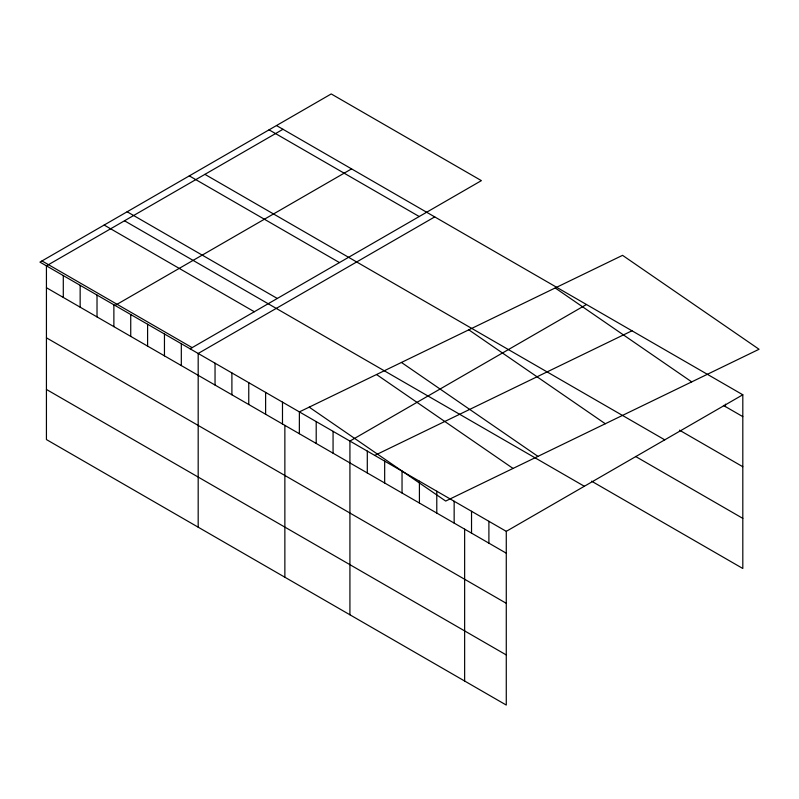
<?xml version="1.0" encoding="UTF-8"?>
<svg xmlns="http://www.w3.org/2000/svg" width="799" height="799" viewBox="0 0 799 799"><rect width="100%" height="100%" fill="white"/><g stroke="black" fill="none" stroke-linecap="round" stroke-linejoin="round"><path stroke-width="1.2" d="M282.976 129.288L46.432 265.857L46.432 439.57L506.276 705.058L506.276 531.345L39.95 262.112L331.225 93.942L481.388 180.634L190.112 348.803M115.026 305.458L351.57 168.889M434.726 216.899L198.182 353.468L198.182 527.18M586.466 304.509L349.922 441.078L349.922 614.791M506.276 531.345L742.81 394.776L742.81 568.489L591.58 481.178M374.751 455.41L631.989 330.786M276.494 125.543L742.81 394.776M269.063 129.838L419.225 216.529M723.395 405.413L742.81 416.629M679.46 430.162L742.81 466.736M204.914 174.352L664.758 439.84M189.303 175.88L339.465 262.581M635.515 456.429L742.81 518.371M127.141 211.775L277.293 298.466M124.494 220.784L584.329 486.271M104.15 225.048L254.302 311.74M41.987 260.933L192.14 347.635M46.432 287.71L506.276 553.188M46.432 337.817L506.276 603.305M46.432 389.453L506.276 654.94M555.205 287.97L691.704 381.882M468.793 329.827L605.292 423.75M401.448 362.456L537.947 456.369M376.539 374.521L513.038 468.434M309.193 407.14L445.692 501.063L759.05 349.263L622.551 255.34L299.385 411.894L299.345 433.727M725.442 404.164L725.442 406.591M488.898 521.308L488.898 543.16M471.53 511.28L471.53 533.133M464.638 529.158L464.638 681.018M454.152 501.253L454.152 523.105M436.783 491.225L436.783 513.078M419.415 481.198L419.415 503.04M402.037 471.16L402.037 493.013M384.669 461.133L384.669 482.986M367.3 451.105L367.3 472.958M333.063 431.34L333.063 453.193M316.204 421.602L316.204 443.455M284.863 425.368L284.863 577.228M282.486 402.137L282.486 423.989M265.618 392.399L265.618 414.252M248.759 382.671L248.759 404.524M231.9 372.933L231.9 394.786M215.041 363.195L215.041 385.048M181.313 343.73L181.313 365.582M164.454 333.992L164.454 355.845M147.595 324.264L147.595 346.117M130.736 314.526L130.736 336.379M113.877 304.789L113.877 326.641M97.019 295.061L97.019 316.913M80.15 285.323L80.15 307.176M63.291 275.585L63.291 297.438"/></g></svg>
